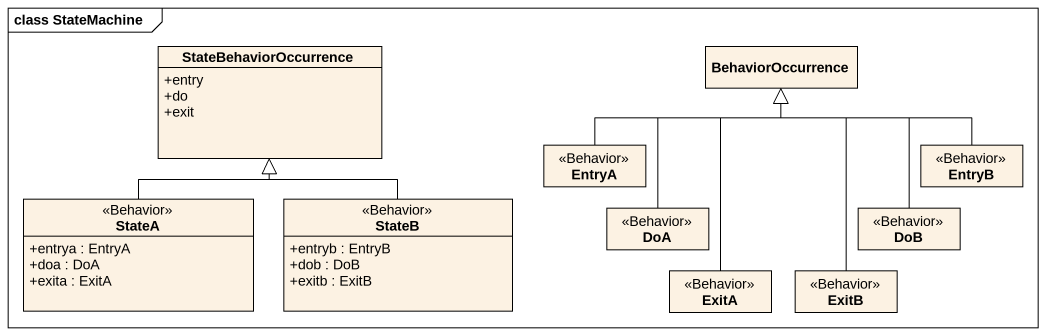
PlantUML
@startuml
mainframe class StateMachine
hide circle
hide empty members
skinparam classAttributeIconSize 0
class StateBehaviorOccurrence {
  +entry
  +do
  +exit
}
class BehaviorOccurrence
class EntryA <<Behavior>>
class EntryB <<Behavior>>
class StateA <<Behavior>> {
  +entrya : EntryA
  +doa : DoA
  +exita : ExitA
}
class StateB <<Behavior>> {
  +entryb : EntryB
  +dob : DoB
  +exitb : ExitB
}
class DoA <<Behavior>>
class DoB <<Behavior>>
class ExitA <<Behavior>>
class ExitB <<Behavior>>
EntryA -right-|> BehaviorOccurrence
EntryB -left-|> BehaviorOccurrence
StateA -up-|> StateBehaviorOccurrence
StateB -up-|> StateBehaviorOccurrence
DoA -up-|> BehaviorOccurrence
DoB -up-|> BehaviorOccurrence
ExitA -up-|> BehaviorOccurrence
ExitB -up-|> BehaviorOccurrence
@enduml
